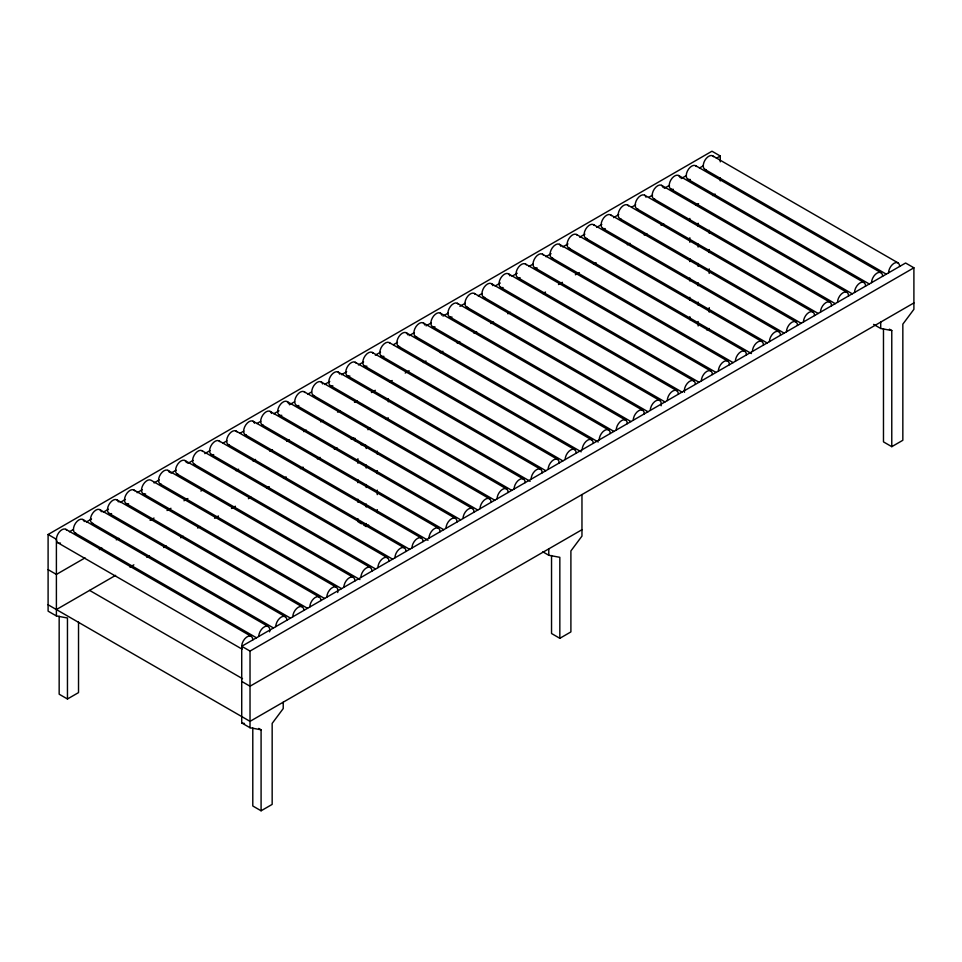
<?xml version="1.0" encoding="UTF-8"?>
<svg xmlns="http://www.w3.org/2000/svg" width="962" height="962" viewBox="0 0 962 962"><rect width="100%" height="100%" fill="white"/><g stroke="black" fill="none" stroke-linecap="round" stroke-linejoin="round"><path stroke-width="1.44" d="M59.163 616.221L59.163 694.203L67.46 698.989L67.46 618.001L56.397 615.945L48.1 611.159L48.1 534.499L711.976 151.214L720.273 156.012L720.273 161.856M69.42 531.77L73.316 529.521M86.339 522.005L91.546 518.999M103.259 512.229L108.465 509.223M120.178 502.465L125.385 499.458M137.109 492.7L142.316 489.694M154.028 482.924L159.235 479.918M170.947 473.16L176.154 470.153M187.867 463.383L193.073 460.377M204.798 453.619L210.005 450.613M223.016 443.097L226.924 440.837M239.935 433.321L243.843 431.072M256.866 423.557L260.762 421.296M273.785 413.78L278.992 410.774M289.406 404.762L294.612 401.755M307.624 394.24L311.532 391.991M324.555 384.475L329.762 381.469M341.474 374.699L346.681 371.693M358.393 364.935L363.6 361.928M375.312 355.158L380.519 352.152M393.542 344.637L397.45 342.388M409.163 335.618L414.369 332.611M426.082 325.853L431.289 322.847M443.001 316.089L448.208 313.083M459.932 306.313L465.139 303.307M478.15 295.791L482.058 293.542M495.069 286.027L500.276 283.02M512 276.25L517.207 273.244M528.92 266.486L532.828 264.225M545.839 256.71L551.046 253.703M562.758 246.945L567.965 243.939M579.689 237.169L584.896 234.163M596.608 227.405L601.815 224.399M613.528 217.628L618.734 214.622M631.757 207.107L635.654 204.858M648.677 197.342L652.585 195.082M664.297 188.324L669.504 185.317M681.216 178.547L686.423 175.541M699.446 168.025L703.354 165.777M716.365 158.261L720.273 156.012M85.041 557.888L56.397 574.422L48.1 569.636M99.351 549.627L101.96 548.124M116.282 539.85L118.879 538.347M150.12 520.31L154.028 518.061M167.039 510.545L170.947 508.285M183.97 500.769L187.867 498.52M200.89 491.005L203.487 489.502M236.039 470.719L238.636 469.215M252.958 460.942L255.555 459.439M269.877 451.178L272.486 449.675M286.796 441.402L289.406 439.899M303.727 431.637L306.325 430.134M320.647 421.861L323.244 420.358M337.566 412.097L340.175 410.594M354.485 402.32L357.094 400.817M371.416 392.556L375.312 390.295M389.634 382.034L392.231 380.531M405.218 373.04L409.115 370.779M423.4 362.53L425.998 361.039M440.295 352.789L442.893 351.286M457.178 343.037L459.776 341.534M474.062 333.285L476.659 331.794M490.945 323.545L493.542 322.042M507.828 313.792L510.425 312.289M542.905 293.542L545.502 292.039M558.489 284.548L562.385 282.299M575.372 274.795L579.268 272.547M593.554 264.297L596.151 262.794M627.332 244.805L629.93 243.302M644.215 235.053L646.813 233.55M661.098 225.3L663.696 223.809M696.019 205.146L698.568 203.667M712.614 195.563L715.163 194.096M56.397 609.559L115.62 575.36M129.942 567.099L133.85 564.838M146.861 557.323L149.471 555.82M163.793 547.558L166.39 546.055M180.712 537.782L183.321 536.279M197.631 528.018L200.24 526.515M214.562 518.253L218.458 515.993M231.481 508.477L235.389 506.228M248.4 498.713L251.01 497.21M266.63 488.191L269.228 486.688M283.549 478.415L286.147 476.911M300.469 468.65L303.078 467.147M317.388 458.874L319.997 457.371M334.319 449.11L336.916 447.607M351.238 439.333L353.836 437.83M367.905 429.713L370.466 428.234M385.786 419.396L388.335 417.917M67.46 698.989L78.523 692.604L78.523 622.113M363.84 525.144L366.209 526.515L368.662 525.096M706.745 329.906L709.21 328.487M252.79 728.006L252.79 805.988L261.087 810.786L261.087 729.797L250.024 727.741L241.727 722.943L241.727 646.296L905.603 263.011L913.9 267.797L913.9 309.319L902.837 324.158L902.837 440.283L891.774 446.669L883.477 441.871L883.477 328.727M241.727 646.296L250.024 651.082L913.9 267.797M913.9 302.934L250.024 686.219L241.727 681.421M581.962 529.713L250.024 721.356L48.1 604.773M261.087 810.786L272.162 804.4L272.162 723.412L283.225 708.573L283.225 702.188M551.539 555.531L551.539 633.513L559.836 638.311L570.899 631.914L570.899 550.937L581.962 536.099L581.962 494.576M873.592 324.374L880.711 328.487L891.774 330.543L891.774 446.669M360.678 444.504L366.209 445.526L366.209 448.532M542.845 551.839L548.773 555.266L559.836 557.323L559.836 638.311M241.727 722.943L244.492 723.46M712.698 155.868L898.027 262.866M704.869 169.42L886.315 274.17M695.67 165.692L881 272.691M687.842 179.245L869.287 283.994M678.643 175.517L863.984 282.515M670.827 189.069L852.272 293.831M661.628 185.353L846.957 292.352M889.405 329.172L891.774 330.543M653.799 198.893L835.244 303.655M644.6 195.178L829.929 302.176M636.784 208.73L818.217 313.48M627.585 205.002L812.914 312.001M619.756 218.554L801.202 323.304M610.557 214.827L795.887 321.837M602.729 228.379L784.174 333.141M593.53 224.663L778.871 331.662M585.714 238.215L767.159 342.965M576.515 234.487L761.844 341.486M568.686 248.04L751.43 353.547M559.487 244.312L744.816 351.31M551.671 257.864L733.116 362.626M542.472 254.148L727.801 361.147M534.644 267.689L716.089 372.45M525.444 263.973L710.774 370.971M517.628 277.525L699.061 382.275M508.429 273.797L693.758 380.796M500.601 287.349L682.046 392.099M491.402 283.622L676.731 390.62M483.573 297.174L665.019 401.936M474.374 293.458L659.716 400.457M466.558 307.01L648.003 411.76M457.359 303.283L642.688 410.281M449.531 316.835L630.976 421.584M440.331 313.107L625.661 420.105M432.515 326.659L613.948 431.421M423.316 322.931L608.645 429.942M415.488 336.484L598.232 441.991M406.289 332.768L591.618 439.766M398.46 346.32L581.204 451.815M389.273 342.592L574.603 449.591M381.445 356.144L562.89 460.894M372.246 352.417L557.575 459.415M364.418 365.969L545.863 470.731M355.218 362.253L540.548 469.252M347.402 375.793L530.134 481.301M338.203 372.078L523.532 479.076M330.375 385.63L511.82 490.379M321.176 381.902L506.505 488.9M313.359 395.454L494.793 500.204M304.16 391.726L489.49 498.737M477.777 510.04L296.332 405.279A7.828 4.521 -60 0 1 296.873 395.382A7.828 4.521 -60 0 1 305.038 392.544M287.133 401.563L472.462 508.561M279.305 415.115L460.75 519.865M270.106 411.387L455.447 518.386M262.289 424.939L443.735 529.689M253.09 421.212L438.419 528.21M245.262 434.764L428.006 540.271M236.063 431.048L421.392 538.047M228.247 444.588L409.68 549.35M219.047 440.873L404.377 547.871M359.091 522.414L361.459 523.773M211.219 454.425L392.664 559.175M202.02 450.697L387.349 557.695M194.192 464.249L375.637 568.999M185.005 460.521L370.334 567.52M177.176 474.074L359.92 579.581M167.977 470.358L353.307 577.356M160.149 483.91L341.594 588.66M336.291 587.181L150.95 480.182A7.828 4.521 -60 0 0 142.256 486.531A7.828 4.521 -60 0 0 145.611 493.951M143.134 493.734L324.579 598.484M133.934 490.007L319.264 597.005M126.106 503.559L307.551 608.321M116.907 499.831L302.236 606.842M109.091 513.383L290.524 618.145M99.892 509.668L285.221 616.666M92.063 523.22L273.509 627.97M82.864 519.492L268.194 626.49M75.036 533.044L256.481 637.794M65.837 529.316L251.178 636.315M48.1 534.499L56.397 539.285L56.397 615.945M58.021 542.869L242.051 649.122M89.586 590.391L242.52 678.691M258.718 728.426L261.087 729.797M880.711 322.102L880.711 328.487M720.273 177.97L720.273 180.892M709.21 230.231L709.21 233.213M709.21 249.579L709.21 252.561M709.21 268.939L709.21 273.4M709.21 307.648L709.21 312.109M698.147 223.22L698.147 226.202M698.147 244.059L698.147 247.042M698.147 263.42L698.147 266.39M698.147 282.768L698.147 285.75M698.147 302.128L698.147 305.098M698.147 321.476L698.147 325.938M689.838 218.422L689.838 221.404M689.838 237.782L689.838 242.244M689.838 258.622L689.838 261.604M689.838 277.982L689.838 280.952M689.838 297.33L689.838 300.312M689.838 316.69L689.838 319.661M548.773 548.869L548.773 555.266M388.335 398.881L388.335 401.815M377.272 451.142L377.272 454.136M377.272 470.634L377.272 473.641M377.272 490.127L377.272 494.636M377.272 509.632L377.272 512.626M366.209 465.031L366.209 468.025M366.209 484.523L366.209 487.518M366.209 504.016L366.209 507.022M366.209 523.52L366.209 526.515M357.912 458.73L357.912 463.239M357.912 479.737L357.912 482.732M357.912 499.23L357.912 502.224M357.912 518.722L357.912 521.729M355.146 438.359L355.146 440.921M250.024 651.082L250.024 727.741M60.498 543.097A7.828 4.521 -60 0 1 57.54 534.74A7.828 4.521 -60 0 1 66.727 530.134M241.919 647.835A7.828 4.521 -60 0 1 246.537 637.181A7.828 4.521 -60 0 1 252.79 639.898M706.012 169.769A7.828 4.521 -60 0 1 704.869 160.377A7.828 4.521 -60 0 1 713.576 156.686M888.575 272.835A7.828 4.521 -60 0 1 894.107 263.251A7.828 4.521 -60 0 1 899.638 266.45M690.331 179.461A7.828 4.521 -60 0 1 687.373 171.116A7.828 4.521 -60 0 1 696.548 166.51M871.56 282.66A7.828 4.521 -60 0 1 877.091 273.076A7.828 4.521 -60 0 1 882.623 276.274M673.304 189.298A7.828 4.521 -60 0 1 670.827 180.038A7.828 4.521 -60 0 1 680.074 177.561M854.533 292.484A7.828 4.521 -60 0 1 860.064 282.912A7.828 4.521 -60 0 1 865.596 286.099M654.942 199.254A7.828 4.521 -60 0 1 654.34 188.997A7.828 4.521 -60 0 1 663.058 187.386M837.517 302.321A7.828 4.521 -60 0 1 843.049 292.737A7.828 4.521 -60 0 1 848.58 295.935M637.926 209.079A7.828 4.521 -60 0 1 637.325 198.833A7.828 4.521 -60 0 1 646.031 197.21M820.49 312.145A7.828 4.521 -60 0 1 826.021 302.561A7.828 4.521 -60 0 1 831.553 305.76M620.899 218.903A7.828 4.521 -60 0 1 619.756 209.524A7.828 4.521 -60 0 1 628.463 205.82M803.462 321.969A7.828 4.521 -60 0 1 808.994 312.385A7.828 4.521 -60 0 1 814.537 315.584M605.218 228.607A7.828 4.521 -60 0 1 602.26 220.25A7.828 4.521 -60 0 1 611.435 215.644M786.447 331.806A7.828 4.521 -60 0 1 791.979 322.222A7.828 4.521 -60 0 1 797.51 325.409M586.856 238.564A7.828 4.521 -60 0 1 585.714 229.172A7.828 4.521 -60 0 1 594.42 225.469M769.42 341.63A7.828 4.521 -60 0 1 774.951 332.046A7.828 4.521 -60 0 1 780.483 335.245M569.841 248.388A7.828 4.521 -60 0 1 568.686 239.009A7.828 4.521 -60 0 1 577.392 235.305M752.404 351.455A7.828 4.521 -60 0 1 757.936 341.871A7.828 4.521 -60 0 1 763.467 345.069M552.813 258.225A7.828 4.521 -60 0 1 552.212 247.968A7.828 4.521 -60 0 1 560.918 246.356M735.377 361.279A7.828 4.521 -60 0 1 740.908 351.707A7.828 4.521 -60 0 1 746.44 354.894M537.121 267.917A7.828 4.521 -60 0 1 534.163 259.56A7.828 4.521 -60 0 1 543.35 254.954M718.361 371.116A7.828 4.521 -60 0 1 723.893 361.532A7.828 4.521 -60 0 1 729.424 364.718M520.105 277.741A7.828 4.521 -60 0 1 517.147 269.396A7.828 4.521 -60 0 1 526.322 264.79M701.334 380.94A7.828 4.521 -60 0 1 706.866 371.356A7.828 4.521 -60 0 1 712.397 374.555M503.078 287.566A7.828 4.521 -60 0 1 500.601 278.319A7.828 4.521 -60 0 1 509.86 275.829M684.499 392.316A7.828 4.521 -60 0 1 689.117 381.661A7.828 4.521 -60 0 1 695.37 384.379M484.728 297.535A7.828 4.521 -60 0 1 484.126 287.277A7.828 4.521 -60 0 1 492.833 285.666M667.291 400.601A7.828 4.521 -60 0 1 672.823 391.017A7.828 4.521 -60 0 1 678.354 394.204M467.7 307.359A7.828 4.521 -60 0 1 466.558 297.967A7.828 4.521 -60 0 1 475.264 294.264M650.264 410.425A7.828 4.521 -60 0 1 656.517 400.481A7.828 4.521 -60 0 1 661.147 405.796M452.008 317.051A7.828 4.521 -60 0 1 449.062 308.706A7.828 4.521 -60 0 1 458.237 304.1M633.249 420.25A7.828 4.521 -60 0 1 638.78 410.666A7.828 4.521 -60 0 1 644.312 413.864M434.992 326.888A7.828 4.521 -60 0 1 432.515 317.628A7.828 4.521 -60 0 1 441.762 315.151M616.221 430.074A7.828 4.521 -60 0 1 621.753 420.502A7.828 4.521 -60 0 1 627.284 423.689M416.63 336.844A7.828 4.521 -60 0 1 416.029 326.587A7.828 4.521 -60 0 1 424.747 324.976M599.194 439.911A7.828 4.521 -60 0 1 604.737 430.327A7.828 4.521 -60 0 1 610.269 433.513M399.615 346.669A7.828 4.521 -60 0 1 399.014 336.411A7.828 4.521 -60 0 1 407.72 334.8M582.178 449.735A7.828 4.521 -60 0 1 587.71 440.151A7.828 4.521 -60 0 1 593.241 443.35M383.922 356.361A7.828 4.521 -60 0 1 380.964 348.016A7.828 4.521 -60 0 1 390.151 343.41M565.151 459.559A7.828 4.521 -60 0 1 570.682 449.975A7.828 4.521 -60 0 1 576.214 453.174M366.907 366.197A7.828 4.521 -60 0 1 363.949 357.84A7.828 4.521 -60 0 1 373.124 353.234M548.136 469.384A7.828 4.521 -60 0 1 553.667 459.812A7.828 4.521 -60 0 1 559.199 462.999M349.879 376.022A7.828 4.521 -60 0 1 346.921 367.664A7.828 4.521 -60 0 1 356.096 363.059M531.108 479.22A7.828 4.521 -60 0 1 536.64 469.636A7.828 4.521 -60 0 1 542.171 472.835M332.852 385.846A7.828 4.521 -60 0 1 330.375 376.587A7.828 4.521 -60 0 1 339.634 374.11M514.093 489.045A7.828 4.521 -60 0 1 519.624 479.461A7.828 4.521 -60 0 1 525.156 482.659M314.502 395.803A7.828 4.521 -60 0 1 313.901 385.558A7.828 4.521 -60 0 1 322.607 383.946M497.065 498.869A7.828 4.521 -60 0 1 502.597 489.285A7.828 4.521 -60 0 1 508.128 492.484M298.809 405.507A7.828 4.521 -60 0 1 297.474 405.639M480.038 508.706A7.828 4.521 -60 0 1 485.569 499.122A7.828 4.521 -60 0 1 491.113 502.308M281.794 415.331A7.828 4.521 -60 0 1 279.305 406.072A7.828 4.521 -60 0 1 288.564 403.595M463.023 518.53A7.828 4.521 -60 0 1 468.554 508.946A7.828 4.521 -60 0 1 474.086 512.145M263.432 425.288A7.828 4.521 -60 0 1 262.83 415.043A7.828 4.521 -60 0 1 271.549 413.419M445.995 528.354A7.828 4.521 -60 0 1 451.527 518.771A7.828 4.521 -60 0 1 457.058 521.969M246.416 435.125A7.828 4.521 -60 0 1 245.803 424.867A7.828 4.521 -60 0 1 254.521 423.256M428.98 538.179A7.828 4.521 -60 0 1 434.511 528.607A7.828 4.521 -60 0 1 440.043 531.794M229.389 444.949A7.828 4.521 -60 0 1 228.247 435.558A7.828 4.521 -60 0 1 236.941 431.854M411.952 548.015A7.828 4.521 -60 0 1 417.484 538.431A7.828 4.521 -60 0 1 423.015 541.618M213.696 454.641A7.828 4.521 -60 0 1 210.738 446.296A7.828 4.521 -60 0 1 219.925 441.69M394.925 557.84A7.828 4.521 -60 0 1 400.469 548.256A7.828 4.521 -60 0 1 406 551.454M195.346 464.598A7.828 4.521 -60 0 1 194.192 455.218A7.828 4.521 -60 0 1 202.898 451.515M377.91 567.664A7.828 4.521 -60 0 1 383.441 558.08A7.828 4.521 -60 0 1 388.973 561.279M178.319 474.434A7.828 4.521 -60 0 1 177.717 464.177A7.828 4.521 -60 0 1 186.436 462.566M360.882 577.501A7.828 4.521 -60 0 1 366.414 567.917A7.828 4.521 -60 0 1 371.945 571.103M161.303 484.259A7.828 4.521 -60 0 1 160.702 474.001A7.828 4.521 -60 0 1 169.408 472.39M343.867 587.325A7.828 4.521 -60 0 1 349.398 577.741A7.828 4.521 -60 0 1 354.93 580.94M326.839 597.149A7.828 4.521 -60 0 1 333.092 587.205A7.828 4.521 -60 0 1 337.722 592.52M128.583 503.787A7.828 4.521 -60 0 1 125.625 495.43A7.828 4.521 -60 0 1 134.812 490.824M309.824 606.974A7.828 4.521 -60 0 1 315.356 597.402A7.828 4.521 -60 0 1 320.887 600.589M111.568 513.612A7.828 4.521 -60 0 1 109.091 504.353A7.828 4.521 -60 0 1 118.338 501.875M292.797 616.81A7.828 4.521 -60 0 1 298.328 607.226A7.828 4.521 -60 0 1 303.86 610.413M93.206 523.568A7.828 4.521 -60 0 1 92.605 513.311A7.828 4.521 -60 0 1 101.323 511.7M275.769 626.635A7.828 4.521 -60 0 1 281.301 617.051A7.828 4.521 -60 0 1 286.844 620.249M76.19 533.393A7.828 4.521 -60 0 1 75.589 523.148A7.828 4.521 -60 0 1 84.295 521.524M258.754 636.459A7.828 4.521 -60 0 1 265.007 626.515A7.828 4.521 -60 0 1 269.625 631.842"/></g></svg>
